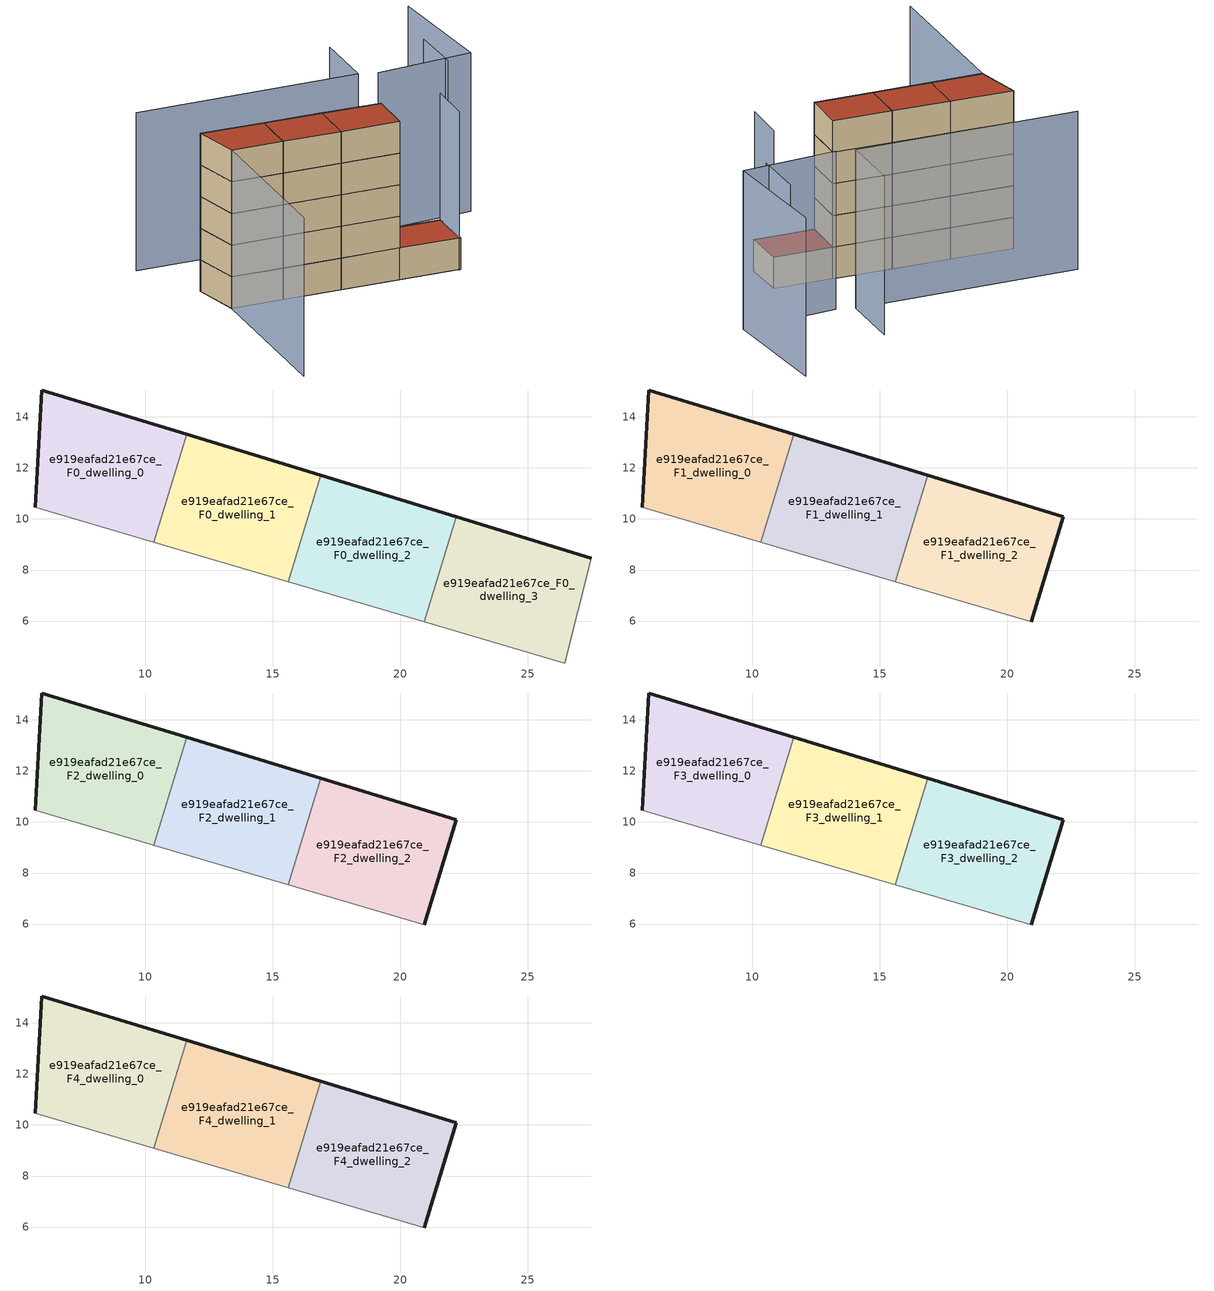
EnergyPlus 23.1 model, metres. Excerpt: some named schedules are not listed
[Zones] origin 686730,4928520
e919eafad21e67ce_F0_dwelling_0
 floor ground (EU_floor_Construction): 10.35,9.09 11.64,13.31 5.95,15.06 5.69,10.46 z0
 wall outside (EU_wall_Construction): 5.69,10.46 5.95,15.06 11.64,13.31 z0:3
 wall adiabatic (EU_wall_Construction): 10.35,9.09 5.69,10.46 z0:3
 wall to e919eafad21e67ce_F0_dwelling_1 (EU_wall_Construction): 11.64,13.31 10.35,9.09 z0:3
e919eafad21e67ce_F0_dwelling_1
 floor ground (EU_floor_Construction): 15.6,7.54 16.88,11.71 11.64,13.31 10.35,9.09 z0
 wall outside (EU_wall_Construction): 11.64,13.31 16.88,11.71 z0:3
 wall adiabatic (EU_wall_Construction): 15.6,7.54 10.35,9.09 z0:3
 wall to e919eafad21e67ce_F0_dwelling_2 (EU_wall_Construction): 16.88,11.71 15.6,7.54 z0:3
e919eafad21e67ce_F0_dwelling_2
 floor ground (EU_floor_Construction): 20.94,5.98 22.2,10.08 16.88,11.71 15.6,7.54 z0
 wall outside (EU_wall_Construction): 16.88,11.71 22.2,10.08 z0:3
 wall adiabatic (EU_wall_Construction): 20.94,5.98 15.6,7.54 z0:3
 wall to e919eafad21e67ce_F0_dwelling_3 (EU_wall_Construction): 22.2,10.08 20.94,5.98 z0:3
e919eafad21e67ce_F0_dwelling_3
 floor ground (EU_floor_Construction): 26.46,4.36 27.5,8.46 22.2,10.08 20.94,5.98 z0
 wall outside (EU_wall_Construction): 22.2,10.08 27.5,8.46 z0:3
 wall adiabatic (EU_wall_Construction): 27.5,8.46 26.46,4.36 20.94,5.98 z0:3
 roof outside (EU_roof_Construction): 27.5,8.46 26.46,4.36 20.94,5.98 22.2,10.08 z3
e919eafad21e67ce_F1_dwelling_0
 floor to e919eafad21e67ce_F0_dwelling_0 (EU_floor_Construction): 10.35,9.09 11.64,13.31 5.95,15.06 5.69,10.46 z3
 wall outside (EU_wall_Construction): 5.69,10.46 5.95,15.06 11.64,13.31 z3:6
 wall adiabatic (EU_wall_Construction): 10.35,9.09 5.69,10.46 z3:6
 wall to e919eafad21e67ce_F1_dwelling_1 (EU_wall_Construction): 11.64,13.31 10.35,9.09 z3:6
e919eafad21e67ce_F1_dwelling_1
 floor to e919eafad21e67ce_F0_dwelling_1 (EU_floor_Construction): 15.6,7.54 16.88,11.71 11.64,13.31 10.35,9.09 z3
 wall outside (EU_wall_Construction): 11.64,13.31 16.88,11.71 z3:6
 wall adiabatic (EU_wall_Construction): 15.6,7.54 10.35,9.09 z3:6
 wall to e919eafad21e67ce_F1_dwelling_2 (EU_wall_Construction): 16.88,11.71 15.6,7.54 z3:6
e919eafad21e67ce_F1_dwelling_2
 floor to e919eafad21e67ce_F0_dwelling_2 (EU_floor_Construction): 20.94,5.98 22.2,10.08 16.88,11.71 15.6,7.54 z3
 wall outside (EU_wall_Construction): 16.88,11.71 22.2,10.08 20.94,5.98 z3:6
 wall adiabatic (EU_wall_Construction): 20.94,5.98 15.6,7.54 z3:6
e919eafad21e67ce_F2_dwelling_0
 floor to e919eafad21e67ce_F1_dwelling_0 (EU_floor_Construction): 10.35,9.09 11.64,13.31 5.95,15.06 5.69,10.46 z6
 wall outside (EU_wall_Construction): 5.69,10.46 5.95,15.06 11.64,13.31 z6:9
 wall adiabatic (EU_wall_Construction): 10.35,9.09 5.69,10.46 z6:9
 wall to e919eafad21e67ce_F2_dwelling_1 (EU_wall_Construction): 11.64,13.31 10.35,9.09 z6:9
e919eafad21e67ce_F2_dwelling_1
 floor to e919eafad21e67ce_F1_dwelling_1 (EU_floor_Construction): 15.6,7.54 16.88,11.71 11.64,13.31 10.35,9.09 z6
 wall outside (EU_wall_Construction): 11.64,13.31 16.88,11.71 z6:9
 wall adiabatic (EU_wall_Construction): 15.6,7.54 10.35,9.09 z6:9
 wall to e919eafad21e67ce_F2_dwelling_2 (EU_wall_Construction): 16.88,11.71 15.6,7.54 z6:9
e919eafad21e67ce_F2_dwelling_2
 floor to e919eafad21e67ce_F1_dwelling_2 (EU_floor_Construction): 20.94,5.98 22.2,10.08 16.88,11.71 15.6,7.54 z6
 wall outside (EU_wall_Construction): 16.88,11.71 22.2,10.08 20.94,5.98 z6:9
 wall adiabatic (EU_wall_Construction): 20.94,5.98 15.6,7.54 z6:9
e919eafad21e67ce_F3_dwelling_0
 floor to e919eafad21e67ce_F2_dwelling_0 (EU_floor_Construction): 10.35,9.09 11.64,13.31 5.95,15.06 5.69,10.46 z9
 wall outside (EU_wall_Construction): 5.69,10.46 5.95,15.06 11.64,13.31 z9:12
 wall adiabatic (EU_wall_Construction): 10.35,9.09 5.69,10.46 z9:12
 wall to e919eafad21e67ce_F3_dwelling_1 (EU_wall_Construction): 11.64,13.31 10.35,9.09 z9:12
e919eafad21e67ce_F3_dwelling_1
 floor to e919eafad21e67ce_F2_dwelling_1 (EU_floor_Construction): 15.6,7.54 16.88,11.71 11.64,13.31 10.35,9.09 z9
 wall outside (EU_wall_Construction): 11.64,13.31 16.88,11.71 z9:12
 wall adiabatic (EU_wall_Construction): 15.6,7.54 10.35,9.09 z9:12
 wall to e919eafad21e67ce_F3_dwelling_2 (EU_wall_Construction): 16.88,11.71 15.6,7.54 z9:12
e919eafad21e67ce_F3_dwelling_2
 floor to e919eafad21e67ce_F2_dwelling_2 (EU_floor_Construction): 20.94,5.98 22.2,10.08 16.88,11.71 15.6,7.54 z9
 wall outside (EU_wall_Construction): 16.88,11.71 22.2,10.08 20.94,5.98 z9:12
 wall adiabatic (EU_wall_Construction): 20.94,5.98 15.6,7.54 z9:12
e919eafad21e67ce_F4_dwelling_0
 floor to e919eafad21e67ce_F3_dwelling_0 (EU_floor_Construction): 10.35,9.09 11.64,13.31 5.95,15.06 5.69,10.46 z12
 wall outside (EU_wall_Construction): 5.69,10.46 5.95,15.06 11.64,13.31 z12:15
 wall adiabatic (EU_wall_Construction): 10.35,9.09 5.69,10.46 z12:15
 wall to e919eafad21e67ce_F4_dwelling_1 (EU_wall_Construction): 11.64,13.31 10.35,9.09 z12:15
 roof outside (EU_roof_Construction): 11.64,13.31 10.35,9.09 5.69,10.46 5.95,15.06 z15
e919eafad21e67ce_F4_dwelling_1
 floor to e919eafad21e67ce_F3_dwelling_1 (EU_floor_Construction): 15.6,7.54 16.88,11.71 11.64,13.31 10.35,9.09 z12
 wall outside (EU_wall_Construction): 11.64,13.31 16.88,11.71 z12:15
 wall adiabatic (EU_wall_Construction): 15.6,7.54 10.35,9.09 z12:15
 wall to e919eafad21e67ce_F4_dwelling_2 (EU_wall_Construction): 16.88,11.71 15.6,7.54 z12:15
 roof outside (EU_roof_Construction): 16.88,11.71 15.6,7.54 10.35,9.09 11.64,13.31 z15
e919eafad21e67ce_F4_dwelling_2
 floor to e919eafad21e67ce_F3_dwelling_2 (EU_floor_Construction): 20.94,5.98 22.2,10.08 16.88,11.71 15.6,7.54 z12
 wall outside (EU_wall_Construction): 16.88,11.71 22.2,10.08 20.94,5.98 z12:15
 wall adiabatic (EU_wall_Construction): 20.94,5.98 15.6,7.54 z12:15
 roof outside (EU_roof_Construction): 22.2,10.08 20.94,5.98 15.6,7.54 16.88,11.71 z15
shading: 26.42,22.18 24.69,16.19 / 24.69,16.19 4.5,22.01 / 1.22,-4.76 5.69,10.46 / 26.23,4.3 27.5,8.46 / 32.54,13.51 33.87,18.41 / 37.38,24.77 35.1,13.49 / 35.1,13.49 26.19,15.29 z0:15
[Building]
EU S2 Campaign: North Axis=0; Terrain=City; Solar Distribution=FullExterior
[Site:Location]
Bologna: Latitude=44.5; Longitude=11.25; Time Zone=1; Elevation=37
[SizingPeriod:WeatherFileDays]
AnnualSizingPeriod: Begin Month=1; Begin Day of Month=1; End Month=12; End Day of Month=31; Day of Week for Start Day=Monday; Use Weather File Daylight Saving Period=No; Use Weather File Rain and Snow Indicators=No
[MATERIAL]
EU_InternalMass_Material: Roughness=MediumRough; Thickness=0.1; Conductivity=1; Density=1800; Specific Heat=900; Thermal Absorptance=0.9; Solar Absorptance=0.7; Visible Absorptance=0.7
[MATERIAL:NOMASS] Roughness=MediumRough; Thermal Absorptance=0.9; Solar Absorptance=0.7; Visible Absorptance=0.7
Name | Thermal Resistance
EU_wall_NoMass | 0.905828
EU_roof_NoMass | 0.37593
EU_floor_NoMass | 0.67114
[CONSTRUCTION]
EU_wall_Construction: EU_wall_NoMass
EU_roof_Construction: EU_roof_NoMass
EU_floor_Construction: EU_floor_NoMass
EU_InternalMass_Construction: EU_InternalMass_Material
[ZONE] Type=1; Multiplier=1; Ceiling Height=autocalculate; Floor Area=autocalculate; Part of Total Floor Area=Yes
Name | Volume
e919eafad21e67ce_F0_dwelling_0 | 72.123
e919eafad21e67ce_F1_dwelling_0; e919eafad21e67ce_F2_dwelling_0; e919eafad21e67ce_F3_dwelling_0; e919eafad21e67ce_F4_dwelling_0 | 72.1238
e919eafad21e67ce_F0_dwelling_1 | 72.1187
e919eafad21e67ce_F1_dwelling_1; e919eafad21e67ce_F2_dwelling_1; e919eafad21e67ce_F3_dwelling_1; e919eafad21e67ce_F4_dwelling_1 | 72.1179
e919eafad21e67ce_F0_dwelling_2 | 72.1245
e919eafad21e67ce_F1_dwelling_2; e919eafad21e67ce_F2_dwelling_2; e919eafad21e67ce_F3_dwelling_2; e919eafad21e67ce_F4_dwelling_2 | 72.1252
e919eafad21e67ce_F0_dwelling_3 | 72.1296
[INTERNALMASS] Construction=EU_InternalMass_Construction
Name | Zone or ZoneList | Surface Area
e919eafad21e67ce_F0_dwelling_0_EU_InternalMass | e919eafad21e67ce_F0_dwelling_0 | 24.0411
e919eafad21e67ce_F0_dwelling_1_EU_InternalMass | e919eafad21e67ce_F0_dwelling_1 | 24.0395
e919eafad21e67ce_F0_dwelling_2_EU_InternalMass | e919eafad21e67ce_F0_dwelling_2 | 24.0416
e919eafad21e67ce_F0_dwelling_3_EU_InternalMass | e919eafad21e67ce_F0_dwelling_3 | 24.0431
e919eafad21e67ce_F1_dwelling_0_EU_InternalMass | e919eafad21e67ce_F1_dwelling_0 | 32.0571
e919eafad21e67ce_F1_dwelling_1_EU_InternalMass | e919eafad21e67ce_F1_dwelling_1 | 32.0539
e919eafad21e67ce_F1_dwelling_2_EU_InternalMass | e919eafad21e67ce_F1_dwelling_2 | 32.0537
e919eafad21e67ce_F2_dwelling_0_EU_InternalMass | e919eafad21e67ce_F2_dwelling_0 | 32.0571
e919eafad21e67ce_F2_dwelling_1_EU_InternalMass | e919eafad21e67ce_F2_dwelling_1 | 32.0539
e919eafad21e67ce_F2_dwelling_2_EU_InternalMass | e919eafad21e67ce_F2_dwelling_2 | 32.0537
e919eafad21e67ce_F3_dwelling_0_EU_InternalMass | e919eafad21e67ce_F3_dwelling_0 | 32.0571
e919eafad21e67ce_F3_dwelling_1_EU_InternalMass | e919eafad21e67ce_F3_dwelling_1 | 32.0539
e919eafad21e67ce_F3_dwelling_2_EU_InternalMass | e919eafad21e67ce_F3_dwelling_2 | 32.0537
e919eafad21e67ce_F4_dwelling_0_EU_InternalMass | e919eafad21e67ce_F4_dwelling_0 | 32.0571
e919eafad21e67ce_F4_dwelling_1_EU_InternalMass | e919eafad21e67ce_F4_dwelling_1 | 32.0539
e919eafad21e67ce_F4_dwelling_2_EU_InternalMass | e919eafad21e67ce_F4_dwelling_2 | 32.0537
[OTHEREQUIPMENT] Fuel Type=Electricity; Design Level Calculation Method=Watts/Area; Power per Zone Floor Area=1; Fraction Latent=0; Fraction Radiant=0; Fraction Lost=0; Carbon Dioxide Generation Rate=0; EndUse Subcategory=EU_Step8_InternalGains
Name | Zone or ZoneList or Space or SpaceList | Schedule
EU_Step8_InternalGain_e919eafad21e67ce_F0_dwelling_0_f000 | e919eafad21e67ce_F0_dwelling_0 | EU_Step8_GainSchedule_e919eafad21e67ce_F0_dwelling_0_f000
EU_Step8_InternalGain_e919eafad21e67ce_F0_dwelling_1_f000 | e919eafad21e67ce_F0_dwelling_1 | EU_Step8_GainSchedule_e919eafad21e67ce_F0_dwelling_1_f000
EU_Step8_InternalGain_e919eafad21e67ce_F0_dwelling_2_f000 | e919eafad21e67ce_F0_dwelling_2 | EU_Step8_GainSchedule_e919eafad21e67ce_F0_dwelling_2_f000
EU_Step8_InternalGain_e919eafad21e67ce_F0_dwelling_3_f000 | e919eafad21e67ce_F0_dwelling_3 | EU_Step8_GainSchedule_e919eafad21e67ce_F0_dwelling_3_f000
EU_Step8_InternalGain_e919eafad21e67ce_F1_dwelling_0_f000 | e919eafad21e67ce_F1_dwelling_0 | EU_Step8_GainSchedule_e919eafad21e67ce_F1_dwelling_0_f000
EU_Step8_InternalGain_e919eafad21e67ce_F1_dwelling_1_f000 | e919eafad21e67ce_F1_dwelling_1 | EU_Step8_GainSchedule_e919eafad21e67ce_F1_dwelling_1_f000
EU_Step8_InternalGain_e919eafad21e67ce_F1_dwelling_2_f000 | e919eafad21e67ce_F1_dwelling_2 | EU_Step8_GainSchedule_e919eafad21e67ce_F1_dwelling_2_f000
EU_Step8_InternalGain_e919eafad21e67ce_F2_dwelling_0_f000 | e919eafad21e67ce_F2_dwelling_0 | EU_Step8_GainSchedule_e919eafad21e67ce_F2_dwelling_0_f000
EU_Step8_InternalGain_e919eafad21e67ce_F2_dwelling_1_f000 | e919eafad21e67ce_F2_dwelling_1 | EU_Step8_GainSchedule_e919eafad21e67ce_F2_dwelling_1_f000
EU_Step8_InternalGain_e919eafad21e67ce_F2_dwelling_2_f000 | e919eafad21e67ce_F2_dwelling_2 | EU_Step8_GainSchedule_e919eafad21e67ce_F2_dwelling_2_f000
EU_Step8_InternalGain_e919eafad21e67ce_F3_dwelling_0_f000 | e919eafad21e67ce_F3_dwelling_0 | EU_Step8_GainSchedule_e919eafad21e67ce_F3_dwelling_0_f000
EU_Step8_InternalGain_e919eafad21e67ce_F3_dwelling_1_f000 | e919eafad21e67ce_F3_dwelling_1 | EU_Step8_GainSchedule_e919eafad21e67ce_F3_dwelling_1_f000
EU_Step8_InternalGain_e919eafad21e67ce_F3_dwelling_2_f000 | e919eafad21e67ce_F3_dwelling_2 | EU_Step8_GainSchedule_e919eafad21e67ce_F3_dwelling_2_f000
EU_Step8_InternalGain_e919eafad21e67ce_F4_dwelling_0_f000 | e919eafad21e67ce_F4_dwelling_0 | EU_Step8_GainSchedule_e919eafad21e67ce_F4_dwelling_0_f000
EU_Step8_InternalGain_e919eafad21e67ce_F4_dwelling_1_f000 | e919eafad21e67ce_F4_dwelling_1 | EU_Step8_GainSchedule_e919eafad21e67ce_F4_dwelling_1_f000
EU_Step8_InternalGain_e919eafad21e67ce_F4_dwelling_2_f000 | e919eafad21e67ce_F4_dwelling_2 | EU_Step8_GainSchedule_e919eafad21e67ce_F4_dwelling_2_f000
[ZONEVENTILATION:DESIGNFLOWRATE] Schedule=EU_AlwaysOn; Design Flow Rate Calculation Method=AirChanges/Hour; Air Changes per Hour=0.73129; Ventilation Type=Natural; Fan Pressure Rise=0; Fan Total Efficiency=1; Constant Term Coefficient=1; Temperature Term Coefficient=0; Velocity Term Coefficient=0; Velocity Squared Term Coefficient=0; Minimum Indoor Temperature=-100; Maximum Indoor Temperature=100; Delta Temperature=-100; Minimum Outdoor Temperature=-100; Maximum Outdoor Temperature=100; Maximum Wind Speed=40
Name | Zone or ZoneList or Space or SpaceList
EU_ConstantAir_e919eafad21e67ce_F0_dwelling_0 | e919eafad21e67ce_F0_dwelling_0
EU_ConstantAir_e919eafad21e67ce_F0_dwelling_1 | e919eafad21e67ce_F0_dwelling_1
EU_ConstantAir_e919eafad21e67ce_F0_dwelling_2 | e919eafad21e67ce_F0_dwelling_2
EU_ConstantAir_e919eafad21e67ce_F0_dwelling_3 | e919eafad21e67ce_F0_dwelling_3
EU_ConstantAir_e919eafad21e67ce_F1_dwelling_0 | e919eafad21e67ce_F1_dwelling_0
EU_ConstantAir_e919eafad21e67ce_F1_dwelling_1 | e919eafad21e67ce_F1_dwelling_1
EU_ConstantAir_e919eafad21e67ce_F1_dwelling_2 | e919eafad21e67ce_F1_dwelling_2
EU_ConstantAir_e919eafad21e67ce_F2_dwelling_0 | e919eafad21e67ce_F2_dwelling_0
EU_ConstantAir_e919eafad21e67ce_F2_dwelling_1 | e919eafad21e67ce_F2_dwelling_1
EU_ConstantAir_e919eafad21e67ce_F2_dwelling_2 | e919eafad21e67ce_F2_dwelling_2
EU_ConstantAir_e919eafad21e67ce_F3_dwelling_0 | e919eafad21e67ce_F3_dwelling_0
EU_ConstantAir_e919eafad21e67ce_F3_dwelling_1 | e919eafad21e67ce_F3_dwelling_1
EU_ConstantAir_e919eafad21e67ce_F3_dwelling_2 | e919eafad21e67ce_F3_dwelling_2
EU_ConstantAir_e919eafad21e67ce_F4_dwelling_0 | e919eafad21e67ce_F4_dwelling_0
EU_ConstantAir_e919eafad21e67ce_F4_dwelling_1 | e919eafad21e67ce_F4_dwelling_1
EU_ConstantAir_e919eafad21e67ce_F4_dwelling_2 | e919eafad21e67ce_F4_dwelling_2
[HVACTEMPLATE:THERMOSTAT] Constant Heating Setpoint=20; Constant Cooling Setpoint=50
EU_HeatOnly_e919eafad21e67ce_F0_dwelling_0; EU_HeatOnly_e919eafad21e67ce_F0_dwelling_1; EU_HeatOnly_e919eafad21e67ce_F0_dwelling_2; EU_HeatOnly_e919eafad21e67ce_F0_dwelling_3; EU_HeatOnly_e919eafad21e67ce_F1_dwelling_0; EU_HeatOnly_e919eafad21e67ce_F1_dwelling_1; EU_HeatOnly_e919eafad21e67ce_F1_dwelling_2; EU_HeatOnly_e919eafad21e67ce_F2_dwelling_0; EU_HeatOnly_e919eafad21e67ce_F2_dwelling_1; EU_HeatOnly_e919eafad21e67ce_F2_dwelling_2; EU_HeatOnly_e919eafad21e67ce_F3_dwelling_0; EU_HeatOnly_e919eafad21e67ce_F3_dwelling_1; EU_HeatOnly_e919eafad21e67ce_F3_dwelling_2; EU_HeatOnly_e919eafad21e67ce_F4_dwelling_0; EU_HeatOnly_e919eafad21e67ce_F4_dwelling_1; EU_HeatOnly_e919eafad21e67ce_F4_dwelling_2
[HVACTEMPLATE:ZONE:IDEALLOADSAIRSYSTEM] System Availability Schedule=EU_AlwaysOn; Maximum Heating Supply Air Temperature=50; Minimum Cooling Supply Air Temperature=13; Maximum Heating Supply Air Humidity Ratio=0.0156; Minimum Cooling Supply Air Humidity Ratio=0.0077; Heating Limit=NoLimit; Cooling Limit=NoLimit; Heating Availability Schedule=EU_AlwaysOn; Cooling Availability Schedule=EU_CoolingOff; Dehumidification Control Type=ConstantSensibleHeatRatio; Cooling Sensible Heat Ratio=0.7; Dehumidification Setpoint=60; Humidification Control Type=None; Humidification Setpoint=30; Outdoor Air Method=None; Outdoor Air Flow Rate per Person=0.00944; Outdoor Air Flow Rate per Zone Floor Area=0; Outdoor Air Flow Rate per Zone=0; Demand Controlled Ventilation Type=None; Outdoor Air Economizer Type=NoEconomizer; Heat Recovery Type=None; Sensible Heat Recovery Effectiveness=0.7; Latent Heat Recovery Effectiveness=0.65
Name | Template Thermostat
e919eafad21e67ce_F0_dwelling_0 | EU_HeatOnly_e919eafad21e67ce_F0_dwelling_0
e919eafad21e67ce_F0_dwelling_1 | EU_HeatOnly_e919eafad21e67ce_F0_dwelling_1
e919eafad21e67ce_F0_dwelling_2 | EU_HeatOnly_e919eafad21e67ce_F0_dwelling_2
e919eafad21e67ce_F0_dwelling_3 | EU_HeatOnly_e919eafad21e67ce_F0_dwelling_3
e919eafad21e67ce_F1_dwelling_0 | EU_HeatOnly_e919eafad21e67ce_F1_dwelling_0
e919eafad21e67ce_F1_dwelling_1 | EU_HeatOnly_e919eafad21e67ce_F1_dwelling_1
e919eafad21e67ce_F1_dwelling_2 | EU_HeatOnly_e919eafad21e67ce_F1_dwelling_2
e919eafad21e67ce_F2_dwelling_0 | EU_HeatOnly_e919eafad21e67ce_F2_dwelling_0
e919eafad21e67ce_F2_dwelling_1 | EU_HeatOnly_e919eafad21e67ce_F2_dwelling_1
e919eafad21e67ce_F2_dwelling_2 | EU_HeatOnly_e919eafad21e67ce_F2_dwelling_2
e919eafad21e67ce_F3_dwelling_0 | EU_HeatOnly_e919eafad21e67ce_F3_dwelling_0
e919eafad21e67ce_F3_dwelling_1 | EU_HeatOnly_e919eafad21e67ce_F3_dwelling_1
e919eafad21e67ce_F3_dwelling_2 | EU_HeatOnly_e919eafad21e67ce_F3_dwelling_2
e919eafad21e67ce_F4_dwelling_0 | EU_HeatOnly_e919eafad21e67ce_F4_dwelling_0
e919eafad21e67ce_F4_dwelling_1 | EU_HeatOnly_e919eafad21e67ce_F4_dwelling_1
e919eafad21e67ce_F4_dwelling_2 | EU_HeatOnly_e919eafad21e67ce_F4_dwelling_2
[SIZING:ZONE] Zone Cooling Design Supply Air Temperature Input Method=SupplyAirTemperature; Zone Cooling Design Supply Air Temperature=13; Zone Heating Design Supply Air Temperature Input Method=SupplyAirTemperature; Zone Heating Design Supply Air Temperature=50; Zone Cooling Design Supply Air Humidity Ratio=0.008; Zone Heating Design Supply Air Humidity Ratio=0.008; Cooling Design Air Flow Method=DesignDay; Cooling Design Air Flow Rate=0; Cooling Minimum Air Flow per Zone Floor Area=0.000762; Cooling Minimum Air Flow=0; Cooling Minimum Air Flow Fraction=0.2; Heating Design Air Flow Method=DesignDay; Heating Design Air Flow Rate=0; Heating Maximum Air Flow per Zone Floor Area=0.002032; Heating Maximum Air Flow=0.141576; Heating Maximum Air Flow Fraction=0.3; Account for Dedicated Outdoor Air System=No; Dedicated Outdoor Air System Control Strategy=NeutralSupplyAir; Dedicated Outdoor Air Low Setpoint Temperature for Design=autosize; Dedicated Outdoor Air High Setpoint Temperature for Design=autosize; Zone Load Sizing Method=Sensible Load Only No Latent Load; Zone Latent Cooling Design Supply Air Humidity Ratio Input Method=HumidityRatioDifference; Zone Cooling Design Supply Air Humidity Ratio Difference=0.005; Zone Latent Heating Design Supply Air Humidity Ratio Input Method=HumidityRatioDifference; Zone Humidification Design Supply Air Humidity Ratio Difference=0.005
e919eafad21e67ce_F0_dwelling_0; e919eafad21e67ce_F0_dwelling_1; e919eafad21e67ce_F0_dwelling_2; e919eafad21e67ce_F0_dwelling_3; e919eafad21e67ce_F1_dwelling_0
